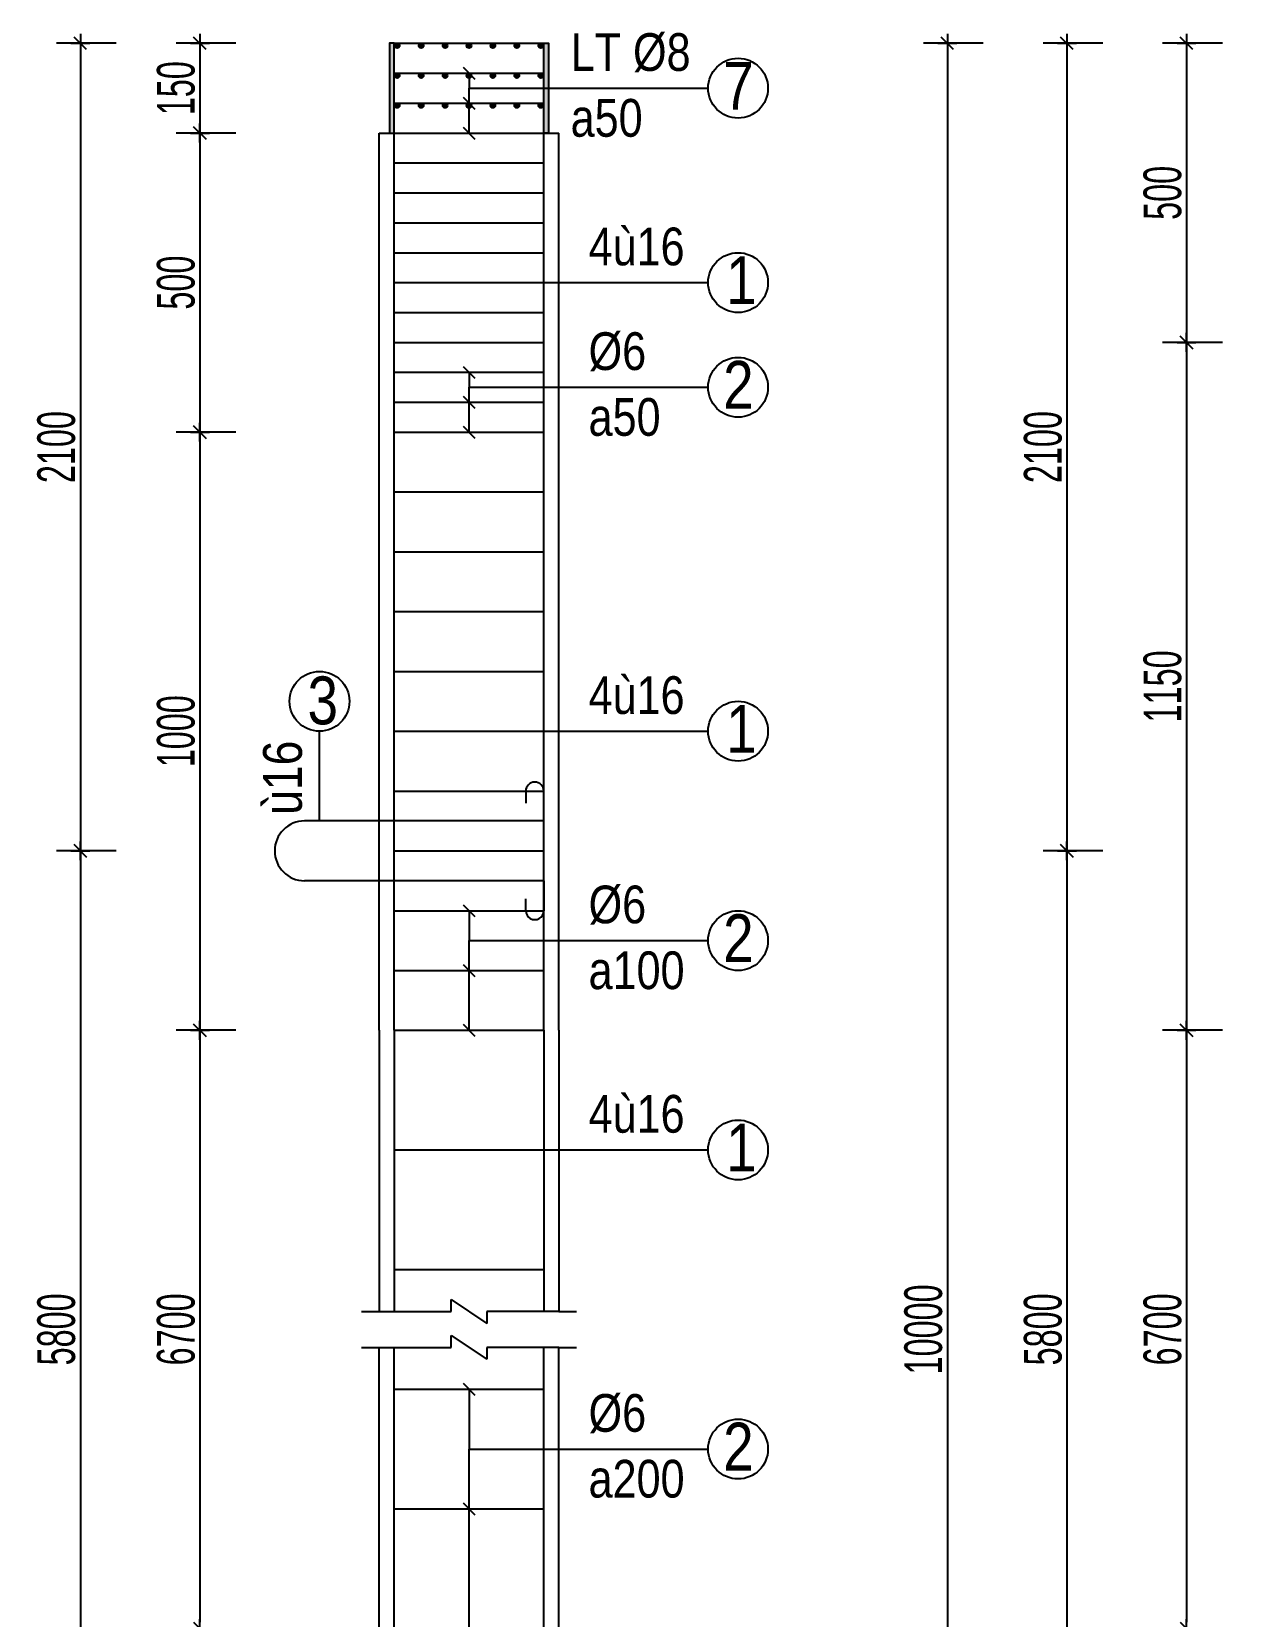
# Model space of a CAD drawing. Header units: millimetres. Extents: x 2451 to 189599, y 100744 to 200848.
# Drawn here: x 163812 to 165843, y 176764 to 179413 of the extents above; entities that cross this region are included whole.
import ezdxf
from ezdxf.enums import TextEntityAlignment as Align

# ---------------------------------------------------------------- set-up
doc = ezdxf.new("R2010")
doc.units = ezdxf.units.MM
for name, color, linetype in [('BORDER', 3, 'Continuous'), ('DIM', 1, 'Continuous'), ('NOTE', 1, 'Continuous'), ('STEEL', 4, 'Continuous'), ('TEXT', 7, 'Continuous')]:
    doc.layers.add(name, color=color, linetype=linetype)
doc.styles.add('ARIAL', font='', dxfattribs={"width": 0.75})
doc.styles.get('ARIAL').set_extended_font_data('RD Arial Narrow E')
doc.dimstyles.new('DIM11', dxfattribs={"dimtxt": 63, "dimasz": 10.5, "dimexe": 40, "dimexo": 40, "dimgap": 7.875, "dimtad": 1, "dimdec": 0, "dimzin": 0, "dimdsep": 46, "dimtxsty": 'ARIAL', "dimblk": 'GACHCHEO', "dimcen": 0.09, "dimclre": 1, "dimclrt": 2, "dimadec": 0, "dimazin": 0, "dimtfac": 1, "dimtdec": 4, "dimtmove": 0, "dimatfit": 0, "dimldrblk": 'GACHCHEO', "dimfxl": 1, "dimtolj": 1, "dimtzin": 0, "dimarcsym": 0})

# ---------------------------------------------------------------- blocks, each defined once
blk = doc.blocks.new('GACHCHEO')
at = {"layer": 'DIM'}
for p, q in [((1.5, 0), (-1.5, 0)), ((0, 1.5), (0, -1.5))]:
    blk.add_line(p, q, dxfattribs=at)
at = {"layer": 'DIM', "color": 3}
blk.add_line((-1, -1), (1, 1), dxfattribs=at)
blk = doc.blocks.new('*D447')
at = {"layer": 'DEFPOINTS', "color": 0, "transparency": 16777216}
for p in [(164193.5, 177743.3), (164093.5, 176743.3), (164193.5, 176743.3)]:
    blk.add_point(p, dxfattribs=at)
at = {"layer": 'DIM', "color": 1, "lineweight": -2, "transparency": 16777216}
for p, q in [((164153.5, 177743.3), (164053.5, 177743.3)), ((164153.5, 176743.3), (164053.5, 176743.3))]:
    blk.add_line(p, q, dxfattribs=at)
at = {"layer": 'DIM', "color": 0, "lineweight": -2, "transparency": 16777216}
blk.add_line((164093.5, 177732.8), (164093.5, 176753.8), dxfattribs=at)
at = {"layer": 'DIM', "color": 0, "lineweight": -2, "transparency": 16777216, "xscale": 10.5, "yscale": 10.5, "zscale": 10.5}
for p, rotation in [((164093.5, 177743.3), 90), ((164093.5, 176743.3), 270)]:
    blk.add_blockref('GACHCHEO', p, dxfattribs=dict(at, rotation=rotation))
at = {"layer": 'DIM', "color": 2, "transparency": 16777216, "insert": (164053.5, 177243.3), "char_height": 63, "attachment_point": 5, "rotation": 90, "style": 'ARIAL'}
blk.add_mtext('\\A1;6700', dxfattribs=at)
blk = doc.blocks.new('*D448')
at = {"layer": 'DEFPOINTS', "color": 0, "transparency": 16777216}
for p in [(164193.5, 178743.3), (164093.5, 177743.3), (164193.5, 177743.3)]:
    blk.add_point(p, dxfattribs=at)
at = {"layer": 'DIM', "color": 1, "lineweight": -2, "transparency": 16777216}
for p, q in [((164153.5, 178743.3), (164053.5, 178743.3)), ((164153.5, 177743.3), (164053.5, 177743.3))]:
    blk.add_line(p, q, dxfattribs=at)
at = {"layer": 'DIM', "color": 0, "lineweight": -2, "transparency": 16777216}
blk.add_line((164093.5, 178732.8), (164093.5, 177753.8), dxfattribs=at)
at = {"layer": 'DIM', "color": 0, "lineweight": -2, "transparency": 16777216, "xscale": 10.5, "yscale": 10.5, "zscale": 10.5}
for p, rotation in [((164093.5, 178743.3), 90), ((164093.5, 177743.3), 270)]:
    blk.add_blockref('GACHCHEO', p, dxfattribs=dict(at, rotation=rotation))
at = {"layer": 'DIM', "color": 2, "transparency": 16777216, "insert": (164053.5, 178243.3), "char_height": 63, "attachment_point": 5, "rotation": 90, "style": 'ARIAL'}
blk.add_mtext('\\A1;1000', dxfattribs=at)
blk = doc.blocks.new('*D449')
at = {"layer": 'DEFPOINTS', "color": 0, "transparency": 16777216}
for p in [(164193.5, 179243.3), (164093.5, 178743.3), (164193.5, 178743.3)]:
    blk.add_point(p, dxfattribs=at)
at = {"layer": 'DIM', "color": 1, "lineweight": -2, "transparency": 16777216}
for p, q in [((164153.5, 179243.3), (164053.5, 179243.3)), ((164153.5, 178743.3), (164053.5, 178743.3))]:
    blk.add_line(p, q, dxfattribs=at)
at = {"layer": 'DIM', "color": 0, "lineweight": -2, "transparency": 16777216}
blk.add_line((164093.5, 179232.8), (164093.5, 178753.8), dxfattribs=at)
at = {"layer": 'DIM', "color": 0, "lineweight": -2, "transparency": 16777216, "xscale": 10.5, "yscale": 10.5, "zscale": 10.5}
for p, rotation in [((164093.5, 179243.3), 90), ((164093.5, 178743.3), 270)]:
    blk.add_blockref('GACHCHEO', p, dxfattribs=dict(at, rotation=rotation))
at = {"layer": 'DIM', "color": 2, "transparency": 16777216, "insert": (164053.5, 178993.3), "char_height": 63, "attachment_point": 5, "rotation": 90, "style": 'ARIAL'}
blk.add_mtext('\\A1;500', dxfattribs=at)
blk = doc.blocks.new('*D493')
at = {"layer": 'DEFPOINTS', "color": 0, "transparency": 16777216}
for p in [(163993.5, 179393.3), (163893.5, 178043.3), (163993.5, 178043.3)]:
    blk.add_point(p, dxfattribs=at)
at = {"layer": 'DIM', "color": 1, "lineweight": -2, "transparency": 16777216}
for p, q in [((163953.5, 179393.3), (163853.5, 179393.3)), ((163953.5, 178043.3), (163853.5, 178043.3))]:
    blk.add_line(p, q, dxfattribs=at)
at = {"layer": 'DIM', "color": 0, "lineweight": -2, "transparency": 16777216}
blk.add_line((163893.5, 179382.8), (163893.5, 178053.8), dxfattribs=at)
at = {"layer": 'DIM', "color": 0, "lineweight": -2, "transparency": 16777216, "xscale": 10.5, "yscale": 10.5, "zscale": 10.5}
for p, rotation in [((163893.5, 179393.3), 90), ((163893.5, 178043.3), 270)]:
    blk.add_blockref('GACHCHEO', p, dxfattribs=dict(at, rotation=rotation))
at = {"layer": 'DIM', "color": 2, "transparency": 16777216, "insert": (163853.5, 178718.3), "char_height": 63, "attachment_point": 5, "rotation": 90, "style": 'ARIAL'}
blk.add_mtext('\\A1;2100', dxfattribs=at)
blk = doc.blocks.new('*D494')
at = {"layer": 'DEFPOINTS', "color": 0, "transparency": 16777216}
for p in [(163993.5, 178043.3), (163893.5, 176443.3), (163993.5, 176443.3)]:
    blk.add_point(p, dxfattribs=at)
at = {"layer": 'DIM', "color": 1, "lineweight": -2, "transparency": 16777216}
for p, q in [((163953.5, 178043.3), (163853.5, 178043.3)), ((163953.5, 176443.3), (163853.5, 176443.3))]:
    blk.add_line(p, q, dxfattribs=at)
at = {"layer": 'DIM', "color": 0, "lineweight": -2, "transparency": 16777216}
blk.add_line((163893.5, 178032.8), (163893.5, 176453.8), dxfattribs=at)
at = {"layer": 'DIM', "color": 0, "lineweight": -2, "transparency": 16777216, "xscale": 10.5, "yscale": 10.5, "zscale": 10.5}
for p, rotation in [((163893.5, 178043.3), 90), ((163893.5, 176443.3), 270)]:
    blk.add_blockref('GACHCHEO', p, dxfattribs=dict(at, rotation=rotation))
at = {"layer": 'DIM', "color": 2, "transparency": 16777216, "insert": (163853.5, 177243.3), "char_height": 63, "attachment_point": 5, "rotation": 90, "style": 'ARIAL'}
blk.add_mtext('\\A1;5800', dxfattribs=at)
blk = doc.blocks.new('*D496')
at = {"layer": 'DEFPOINTS', "color": 0, "transparency": 16777216}
for p in [(164193.5, 179393.3), (164093.5, 179243.3), (164193.5, 179243.3)]:
    blk.add_point(p, dxfattribs=at)
at = {"layer": 'DIM', "color": 1, "lineweight": -2, "transparency": 16777216}
for p, q in [((164153.5, 179393.3), (164053.5, 179393.3)), ((164153.5, 179243.3), (164053.5, 179243.3))]:
    blk.add_line(p, q, dxfattribs=at)
at = {"layer": 'DIM', "color": 0, "lineweight": -2, "transparency": 16777216}
blk.add_line((164093.5, 179382.8), (164093.5, 179253.8), dxfattribs=at)
at = {"layer": 'DIM', "color": 0, "lineweight": -2, "transparency": 16777216, "xscale": 10.5, "yscale": 10.5, "zscale": 10.5}
for p, rotation in [((164093.5, 179393.3), 90), ((164093.5, 179243.3), 270)]:
    blk.add_blockref('GACHCHEO', p, dxfattribs=dict(at, rotation=rotation))
at = {"layer": 'DIM', "color": 2, "transparency": 16777216, "insert": (164053.5, 179318.3), "char_height": 63, "attachment_point": 5, "rotation": 90, "style": 'ARIAL'}
blk.add_mtext('\\A1;150', dxfattribs=at)
blk = doc.blocks.new('*D444')
at = {"layer": 'DEFPOINTS', "color": 0, "transparency": 16777216}
for p in [(165843.5, 177743.3), (165743.5, 176743.3), (165843.5, 176743.3)]:
    blk.add_point(p, dxfattribs=at)
at = {"layer": 'DIM', "color": 1, "lineweight": -2, "transparency": 16777216}
for p, q in [((165803.5, 177743.3), (165703.5, 177743.3)), ((165803.5, 176743.3), (165703.5, 176743.3))]:
    blk.add_line(p, q, dxfattribs=at)
at = {"layer": 'DIM', "color": 0, "lineweight": -2, "transparency": 16777216}
blk.add_line((165743.5, 177732.8), (165743.5, 176753.8), dxfattribs=at)
at = {"layer": 'DIM', "color": 0, "lineweight": -2, "transparency": 16777216, "xscale": 10.5, "yscale": 10.5, "zscale": 10.5}
for p, rotation in [((165743.5, 177743.3), 90), ((165743.5, 176743.3), 270)]:
    blk.add_blockref('GACHCHEO', p, dxfattribs=dict(at, rotation=rotation))
at = {"layer": 'DIM', "color": 2, "transparency": 16777216, "insert": (165703.5, 177243.3), "char_height": 63, "attachment_point": 5, "rotation": 90, "style": 'ARIAL'}
blk.add_mtext('\\A1;6700', dxfattribs=at)
blk = doc.blocks.new('*D445')
at = {"layer": 'DEFPOINTS', "color": 0, "transparency": 16777216}
for p in [(165843.5, 178893.3), (165743.5, 177743.3), (165843.5, 177743.3)]:
    blk.add_point(p, dxfattribs=at)
at = {"layer": 'DIM', "color": 1, "lineweight": -2, "transparency": 16777216}
for p, q in [((165803.5, 178893.3), (165703.5, 178893.3)), ((165803.5, 177743.3), (165703.5, 177743.3))]:
    blk.add_line(p, q, dxfattribs=at)
at = {"layer": 'DIM', "color": 0, "lineweight": -2, "transparency": 16777216}
blk.add_line((165743.5, 178882.8), (165743.5, 177753.8), dxfattribs=at)
at = {"layer": 'DIM', "color": 0, "lineweight": -2, "transparency": 16777216, "xscale": 10.5, "yscale": 10.5, "zscale": 10.5}
for p, rotation in [((165743.5, 178893.3), 90), ((165743.5, 177743.3), 270)]:
    blk.add_blockref('GACHCHEO', p, dxfattribs=dict(at, rotation=rotation))
at = {"layer": 'DIM', "color": 2, "transparency": 16777216, "insert": (165703.5, 178318.3), "char_height": 63, "attachment_point": 5, "rotation": 90, "style": 'ARIAL'}
blk.add_mtext('\\A1;1150', dxfattribs=at)
blk = doc.blocks.new('*D446')
at = {"layer": 'DEFPOINTS', "color": 0, "transparency": 16777216}
for p in [(165843.5, 179393.3), (165743.5, 178893.3), (165843.5, 178893.3)]:
    blk.add_point(p, dxfattribs=at)
at = {"layer": 'DIM', "color": 1, "lineweight": -2, "transparency": 16777216}
for p, q in [((165803.5, 179393.3), (165703.5, 179393.3)), ((165803.5, 178893.3), (165703.5, 178893.3))]:
    blk.add_line(p, q, dxfattribs=at)
at = {"layer": 'DIM', "color": 0, "lineweight": -2, "transparency": 16777216}
blk.add_line((165743.5, 179382.8), (165743.5, 178903.8), dxfattribs=at)
at = {"layer": 'DIM', "color": 0, "lineweight": -2, "transparency": 16777216, "xscale": 10.5, "yscale": 10.5, "zscale": 10.5}
for p, rotation in [((165743.5, 179393.3), 90), ((165743.5, 178893.3), 270)]:
    blk.add_blockref('GACHCHEO', p, dxfattribs=dict(at, rotation=rotation))
at = {"layer": 'DIM', "color": 2, "transparency": 16777216, "insert": (165703.5, 179143.3), "char_height": 63, "attachment_point": 5, "rotation": 90, "style": 'ARIAL'}
blk.add_mtext('\\A1;500', dxfattribs=at)
blk = doc.blocks.new('*D465')
at = {"layer": 'DEFPOINTS', "color": 0, "transparency": 16777216}
for p in [(165643.5, 179393.3), (165543.5, 178043.3), (165643.5, 178043.3)]:
    blk.add_point(p, dxfattribs=at)
at = {"layer": 'DIM', "color": 1, "lineweight": -2, "transparency": 16777216}
for p, q in [((165603.5, 179393.3), (165503.5, 179393.3)), ((165603.5, 178043.3), (165503.5, 178043.3))]:
    blk.add_line(p, q, dxfattribs=at)
at = {"layer": 'DIM', "color": 0, "lineweight": -2, "transparency": 16777216}
blk.add_line((165543.5, 179382.8), (165543.5, 178053.8), dxfattribs=at)
at = {"layer": 'DIM', "color": 0, "lineweight": -2, "transparency": 16777216, "xscale": 10.5, "yscale": 10.5, "zscale": 10.5}
for p, rotation in [((165543.5, 179393.3), 90), ((165543.5, 178043.3), 270)]:
    blk.add_blockref('GACHCHEO', p, dxfattribs=dict(at, rotation=rotation))
at = {"layer": 'DIM', "color": 2, "transparency": 16777216, "insert": (165503.5, 178718.3), "char_height": 63, "attachment_point": 5, "rotation": 90, "style": 'ARIAL'}
blk.add_mtext('\\A1;2100', dxfattribs=at)
blk = doc.blocks.new('*D466')
at = {"layer": 'DEFPOINTS', "color": 0, "transparency": 16777216}
for p in [(165643.5, 178043.3), (165543.5, 176443.3), (165643.5, 176443.3)]:
    blk.add_point(p, dxfattribs=at)
at = {"layer": 'DIM', "color": 1, "lineweight": -2, "transparency": 16777216}
for p, q in [((165603.5, 178043.3), (165503.5, 178043.3)), ((165603.5, 176443.3), (165503.5, 176443.3))]:
    blk.add_line(p, q, dxfattribs=at)
at = {"layer": 'DIM', "color": 0, "lineweight": -2, "transparency": 16777216}
blk.add_line((165543.5, 178032.8), (165543.5, 176453.8), dxfattribs=at)
at = {"layer": 'DIM', "color": 0, "lineweight": -2, "transparency": 16777216, "xscale": 10.5, "yscale": 10.5, "zscale": 10.5}
for p, rotation in [((165543.5, 178043.3), 90), ((165543.5, 176443.3), 270)]:
    blk.add_blockref('GACHCHEO', p, dxfattribs=dict(at, rotation=rotation))
at = {"layer": 'DIM', "color": 2, "transparency": 16777216, "insert": (165503.5, 177243.3), "char_height": 63, "attachment_point": 5, "rotation": 90, "style": 'ARIAL'}
blk.add_mtext('\\A1;5800', dxfattribs=at)
blk = doc.blocks.new('*D467')
at = {"layer": 'DEFPOINTS', "color": 0, "transparency": 16777216}
for p in [(165443.5, 179393.3), (165343.5, 175093.3), (165443.5, 175093.3)]:
    blk.add_point(p, dxfattribs=at)
at = {"layer": 'DIM', "color": 1, "lineweight": -2, "transparency": 16777216}
for p, q in [((165403.5, 179393.3), (165303.5, 179393.3)), ((165403.5, 175093.3), (165303.5, 175093.3))]:
    blk.add_line(p, q, dxfattribs=at)
at = {"layer": 'DIM', "color": 0, "lineweight": -2, "transparency": 16777216}
blk.add_line((165343.5, 179382.8), (165343.5, 175103.8), dxfattribs=at)
at = {"layer": 'DIM', "color": 0, "lineweight": -2, "transparency": 16777216, "xscale": 10.5, "yscale": 10.5, "zscale": 10.5}
for p, rotation in [((165343.5, 179393.3), 90), ((165343.5, 175093.3), 270)]:
    blk.add_blockref('GACHCHEO', p, dxfattribs=dict(at, rotation=rotation))
at = {"layer": 'DIM', "color": 2, "transparency": 16777216, "insert": (165303.5, 177243.3), "char_height": 63, "attachment_point": 5, "rotation": 90, "style": 'ARIAL'}
blk.add_mtext('\\A1;10000', dxfattribs=at)

msp = doc.modelspace()

# ---------------------------------------------------------------- hatches: boundary and pattern name
at = {"layer": 'STEEL'}
for points in [[(164418.5, 179243.3), (164418.5, 179393.3), (164410.5, 179393.3), (164410.5, 179243.3), (164418.5, 179243.3)], [(164668.5, 179243.3), (164668.5, 179393.3), (164676.5, 179393.3), (164676.5, 179243.3), (164668.5, 179243.3)]]:
    msp.add_hatch(color=4, dxfattribs=at).paths.add_polyline_path(points)
h = msp.add_hatch(color=4, dxfattribs=at)
edge = h.paths.add_edge_path()
edge.add_arc((164423.5, 179389.3), 4, 0, 180)
edge.add_arc((164423.5, 179389.3), 4, 180, 360)
h = msp.add_hatch(color=4, dxfattribs=at)
edge = h.paths.add_edge_path()
edge.add_arc((164463.5, 179389.3), 4, 0, 180)
edge.add_arc((164463.5, 179389.3), 4, 180, 360)
h = msp.add_hatch(color=4, dxfattribs=at)
edge = h.paths.add_edge_path()
edge.add_arc((164503.5, 179389.3), 4, 0, 180)
edge.add_arc((164503.5, 179389.3), 4, 180, 360)
h = msp.add_hatch(color=4, dxfattribs=at)
edge = h.paths.add_edge_path()
edge.add_arc((164543.5, 179389.3), 4, 0, 180)
edge.add_arc((164543.5, 179389.3), 4, 180, 360)
h = msp.add_hatch(color=4, dxfattribs=at)
edge = h.paths.add_edge_path()
edge.add_arc((164583.5, 179389.3), 4, 0, 180)
edge.add_arc((164583.5, 179389.3), 4, 180, 360)
h = msp.add_hatch(color=4, dxfattribs=at)
edge = h.paths.add_edge_path()
edge.add_arc((164623.5, 179389.3), 4, 0, 180)
edge.add_arc((164623.5, 179389.3), 4, 180, 360)
h = msp.add_hatch(color=4, dxfattribs=at)
edge = h.paths.add_edge_path()
edge.add_arc((164663.5, 179389.3), 4, 0, 180)
edge.add_arc((164663.5, 179389.3), 4, 180, 360)
h = msp.add_hatch(color=4, dxfattribs=at)
edge = h.paths.add_edge_path()
edge.add_arc((164423.5, 179339.3), 4, 0, 180)
edge.add_arc((164423.5, 179339.3), 4, 180, 360)
h = msp.add_hatch(color=4, dxfattribs=at)
edge = h.paths.add_edge_path()
edge.add_arc((164463.5, 179339.3), 4, 0, 180)
edge.add_arc((164463.5, 179339.3), 4, 180, 360)
h = msp.add_hatch(color=4, dxfattribs=at)
edge = h.paths.add_edge_path()
edge.add_arc((164503.5, 179339.3), 4, 0, 180)
edge.add_arc((164503.5, 179339.3), 4, 180, 360)
h = msp.add_hatch(color=4, dxfattribs=at)
edge = h.paths.add_edge_path()
edge.add_arc((164543.5, 179339.3), 4, 0, 180)
edge.add_arc((164543.5, 179339.3), 4, 180, 360)
h = msp.add_hatch(color=4, dxfattribs=at)
edge = h.paths.add_edge_path()
edge.add_arc((164583.5, 179339.3), 4, 0, 180)
edge.add_arc((164583.5, 179339.3), 4, 180, 360)
h = msp.add_hatch(color=4, dxfattribs=at)
edge = h.paths.add_edge_path()
edge.add_arc((164623.5, 179339.3), 4, 0, 180)
edge.add_arc((164623.5, 179339.3), 4, 180, 360)
h = msp.add_hatch(color=4, dxfattribs=at)
edge = h.paths.add_edge_path()
edge.add_arc((164663.5, 179339.3), 4, 0, 180)
edge.add_arc((164663.5, 179339.3), 4, 180, 360)
h = msp.add_hatch(color=4, dxfattribs=at)
edge = h.paths.add_edge_path()
edge.add_arc((164423.5, 179289.3), 4, 0, 180)
edge.add_arc((164423.5, 179289.3), 4, 180, 360)
h = msp.add_hatch(color=4, dxfattribs=at)
edge = h.paths.add_edge_path()
edge.add_arc((164463.5, 179289.3), 4, 0, 180)
edge.add_arc((164463.5, 179289.3), 4, 180, 360)
h = msp.add_hatch(color=4, dxfattribs=at)
edge = h.paths.add_edge_path()
edge.add_arc((164503.5, 179289.3), 4, 0, 180)
edge.add_arc((164503.5, 179289.3), 4, 180, 360)
h = msp.add_hatch(color=4, dxfattribs=at)
edge = h.paths.add_edge_path()
edge.add_arc((164543.5, 179289.3), 4, 0, 180)
edge.add_arc((164543.5, 179289.3), 4, 180, 360)
h = msp.add_hatch(color=4, dxfattribs=at)
edge = h.paths.add_edge_path()
edge.add_arc((164583.5, 179289.3), 4, 0, 180)
edge.add_arc((164583.5, 179289.3), 4, 180, 360)
h = msp.add_hatch(color=4, dxfattribs=at)
edge = h.paths.add_edge_path()
edge.add_arc((164623.5, 179289.3), 4, 0, 180)
edge.add_arc((164623.5, 179289.3), 4, 180, 360)
h = msp.add_hatch(color=4, dxfattribs=at)
edge = h.paths.add_edge_path()
edge.add_arc((164663.5, 179289.3), 4, 0, 180)
edge.add_arc((164663.5, 179289.3), 4, 180, 360)

# ---------------------------------------------------------------- linework, layer by layer
at = {"layer": 'BORDER', "color": 3}
for p, q in [((164393.5, 178743.3), (164393.5, 179243.3)), ((164393.5, 179243.3), (164418.5, 179243.3)), ((164668.5, 179243.3), (164693.5, 179243.3)), ((164693.5, 178743.3), (164693.5, 179243.3)), ((164393.5, 177743.3), (164393.5, 178743.3)), ((164693.5, 177743.3), (164693.5, 178743.3)), ((164393.5, 177743.3), (164393.5, 177273.3)), ((164693.5, 177743.3), (164693.5, 177273.3)), ((164393.5, 176743.3), (164393.5, 177213.3)), ((164693.5, 176743.3), (164693.5, 177213.3))]:
    msp.add_line(p, q, dxfattribs=at)
at = {"layer": 'BORDER', "color": 1}
for p, q in [((164513.5, 177273.3), (164513.5, 177293.3)), ((164513.5, 177293.3), (164573.5, 177253.3)), ((164363.5, 177273.3), (164393.5, 177273.3)), ((164393.5, 177273.3), (164513.5, 177273.3)), ((164693.5, 177273.3), (164573.5, 177273.3)), ((164573.5, 177273.3), (164573.5, 177253.3)), ((164693.5, 177273.3), (164663.5, 177273.3)), ((164693.5, 177273.3), (164723.5, 177273.3)), ((164513.5, 177213.3), (164513.5, 177233.3)), ((164513.5, 177233.3), (164573.5, 177193.3)), ((164363.5, 177213.3), (164393.5, 177213.3)), ((164393.5, 177213.3), (164513.5, 177213.3)), ((164693.5, 177213.3), (164573.5, 177213.3)), ((164573.5, 177213.3), (164573.5, 177193.3)), ((164693.5, 177213.3), (164663.5, 177213.3)), ((164693.5, 177213.3), (164723.5, 177213.3))]:
    msp.add_line(p, q, dxfattribs=at)
at = {"layer": 'NOTE', "color": 1}
for p, q in [((164533.5, 179353.3), (164553.5, 179333.3)), ((164543.5, 179343.3), (164543.5, 179318.3)), ((164543.5, 179243.3), (164543.5, 179318.3)), ((164543.5, 179318.3), (164943.5, 179318.3)), ((164533.5, 179303.3), (164553.5, 179283.3)), ((164533.5, 179253.3), (164553.5, 179233.3)), ((164668.5, 178993.3), (164943.5, 178993.3)), ((164533.5, 178853.3), (164553.5, 178833.3)), ((164543.5, 178843.3), (164543.5, 178818.3)), ((164543.5, 178743.3), (164543.5, 178818.3)), ((164543.5, 178818.3), (164943.5, 178818.3)), ((164533.5, 178803.3), (164553.5, 178783.3)), ((164533.5, 178753.3), (164553.5, 178733.3)), ((164293.5, 178093.3), (164293.5, 178243.3)), ((164668.5, 178243.3), (164943.5, 178243.3)), ((164533.5, 177953.3), (164553.5, 177933.3)), ((164543.5, 177943.3), (164543.5, 177893.3)), ((164543.5, 177743.3), (164543.5, 177893.3)), ((164543.5, 177893.3), (164943.5, 177893.3)), ((164533.5, 177853.3), (164553.5, 177833.3)), ((164533.5, 177753.3), (164553.5, 177733.3)), ((164668.5, 177543.3), (164943.5, 177543.3)), ((164533.5, 177153.3), (164553.5, 177133.3)), ((164543.5, 177143.3), (164543.5, 177043.3)), ((164543.5, 176743.3), (164543.5, 177043.3)), ((164543.5, 177043.3), (164943.5, 177043.3)), ((164533.5, 176953.3), (164553.5, 176933.3))]:
    msp.add_line(p, q, dxfattribs=at)
for centre in [(164993.5, 179318.3), (164993.5, 178993.3), (164993.5, 178818.3), (164293.5, 178293.3), (164993.5, 178243.3), (164993.5, 177893.3), (164993.5, 177543.3), (164993.5, 177043.3)]:
    msp.add_circle(centre, 50, dxfattribs=at)
at = {"layer": 'STEEL', "color": 4}
for p, q in [((164418.5, 179243.3), (164418.5, 179393.3)), ((164418.5, 179393.3), (164668.5, 179393.3)), ((164418.5, 179393.3), (164668.5, 179393.3)), ((164668.5, 179243.3), (164668.5, 179393.3)), ((164418.5, 179343.3), (164668.5, 179343.3)), ((164418.5, 179293.3), (164668.5, 179293.3)), ((164393.5, 179243.3), (164693.5, 179243.3)), ((164418.5, 178743.3), (164418.5, 179243.3)), ((164668.5, 178743.3), (164668.5, 179243.3)), ((164418.5, 179193.3), (164668.5, 179193.3)), ((164418.5, 179143.3), (164668.5, 179143.3)), ((164418.5, 179093.3), (164668.5, 179093.3)), ((164418.5, 179043.3), (164668.5, 179043.3)), ((164418.5, 178993.3), (164668.5, 178993.3)), ((164418.5, 178943.3), (164668.5, 178943.3)), ((164418.5, 178893.3), (164668.5, 178893.3)), ((164418.5, 178843.3), (164668.5, 178843.3)), ((164418.5, 178793.3), (164668.5, 178793.3)), ((164418.5, 177743.3), (164418.5, 178743.3)), ((164418.5, 178743.3), (164668.5, 178743.3)), ((164668.5, 177743.3), (164668.5, 178743.3)), ((164418.5, 178643.3), (164668.5, 178643.3)), ((164418.5, 178543.3), (164668.5, 178543.3)), ((164418.5, 178443.3), (164668.5, 178443.3)), ((164418.5, 178343.3), (164668.5, 178343.3)), ((164418.5, 178243.3), (164668.5, 178243.3)), ((164418.5, 178143.3), (164668.5, 178143.3)), ((164638.5, 178143.3), (164638.5, 178123.3)), ((164668.5, 178093.3), (164668.5, 178143.3)), ((164668.5, 178093.3), (164268.5, 178093.3)), ((164418.5, 178043.3), (164668.5, 178043.3)), ((164668.5, 177993.3), (164268.5, 177993.3)), ((164668.5, 177993.3), (164668.5, 177943.3)), ((164418.5, 177943.3), (164668.5, 177943.3)), ((164638.5, 177943.3), (164638.5, 177963.3)), ((164418.5, 177843.3), (164668.5, 177843.3)), ((164418.5, 177743.3), (164418.5, 177273.3)), ((164418.5, 177743.3), (164668.5, 177743.3)), ((164418.5, 177743.3), (164668.5, 177743.3)), ((164668.5, 177743.3), (164668.5, 177273.3)), ((164418.5, 177543.3), (164668.5, 177543.3)), ((164418.5, 177343.3), (164668.5, 177343.3)), ((164418.5, 176743.3), (164418.5, 177213.3)), ((164668.5, 176743.3), (164668.5, 177213.3)), ((164418.5, 177143.3), (164668.5, 177143.3)), ((164418.5, 176943.3), (164668.5, 176943.3))]:
    msp.add_line(p, q, dxfattribs=at)
for points in [[(164418.5, 179243.3), (164418.5, 179393.3), (164410.5, 179393.3), (164410.5, 179243.3), (164418.5, 179243.3)], [(164668.5, 179243.3), (164668.5, 179393.3), (164676.5, 179393.3), (164676.5, 179243.3), (164668.5, 179243.3)]]:
    msp.add_lwpolyline(points, dxfattribs=at)
for centre in [(164423.5, 179389.3), (164463.5, 179389.3), (164503.5, 179389.3), (164543.5, 179389.3), (164583.5, 179389.3), (164623.5, 179389.3), (164663.5, 179389.3), (164423.5, 179339.3), (164463.5, 179339.3), (164503.5, 179339.3), (164543.5, 179339.3), (164583.5, 179339.3), (164623.5, 179339.3), (164663.5, 179339.3), (164423.5, 179289.3), (164463.5, 179289.3), (164503.5, 179289.3), (164543.5, 179289.3), (164583.5, 179289.3), (164623.5, 179289.3), (164663.5, 179289.3)]:
    msp.add_circle(centre, 4, dxfattribs=at)
for centre, radius, start, end in [((164653.5, 178143.3), 15, 0, 179.9087), ((164268.5, 178043.3), 50, 89.9544, 269.8631), ((164653.5, 177943.3), 15, 179.9087, 0)]:
    msp.add_arc(centre, radius, start, end, dxfattribs=at)

# ---------------------------------------------------------------- texts
at = {"layer": 'TEXT', "color": 2, "style": 'ARIAL'}
for s, height, p in [('LT %%c8', 63, (164713.5, 179328.3)), ('7', 80, (164968.5, 179258.3)), ('a50', 63, (164713.5, 179218.3)), ('4ù16', 63, (164743.5, 179003.3)), ('1', 80, (164973.5, 178933.3)), ('%%c6', 63, (164743.5, 178828.3)), ('2', 80, (164968.5, 178758.3)), ('a50', 63, (164743.5, 178718.3)), ('3', 80, (164273.5, 178230.8)), ('4ù16', 63, (164743.5, 178253.3)), ('1', 80, (164973.5, 178183.3)), ('%%c6', 63, (164743.5, 177903.3)), ('2', 80, (164968.5, 177833.3)), ('a100', 63, (164743.5, 177793.3)), ('4ù16', 63, (164743.5, 177553.3)), ('1', 80, (164973.5, 177483.3)), ('%%c6', 63, (164743.5, 177053.3)), ('2', 80, (164968.5, 176983.3)), ('a200', 63, (164743.5, 176943.3))]:
    msp.add_text(s, height=height, dxfattribs=at).set_placement(p, align=Align.BOTTOM_LEFT)
msp.add_text('ù16', height=65, rotation=89.9544, dxfattribs=at).set_placement((164283.5, 178103.3), align=Align.BOTTOM_LEFT)

# ---------------------------------------------------------------- dimensions: what is measured, and where the dimension line sits
at = {"layer": 'DIM', "color": 1}
for p1, p2, text, picture, middle in [((163993.5, 179393.3), (163993.5, 178043.3), '2100', '*D493', (163853.5, 178718.3)), ((165443.5, 179393.3), (165443.5, 175093.3), '10000', '*D467', (165303.5, 177243.3)), ((165643.5, 179393.3), (165643.5, 178043.3), '2100', '*D465', (165503.5, 178718.3)), ((165843.5, 179393.3), (165843.5, 178893.3), '500', '*D446', (165703.5, 179143.3)), ((164193.5, 179243.3), (164193.5, 178743.3), '500', '*D449', (164053.5, 178993.3)), ((165843.5, 178893.3), (165843.5, 177743.3), '1150', '*D445', (165703.5, 178318.3)), ((164193.5, 178743.3), (164193.5, 177743.3), '1000', '*D448', (164053.5, 178243.3)), ((163993.5, 178043.3), (163993.5, 176443.3), '5800', '*D494', (163853.5, 177243.3)), ((165643.5, 178043.3), (165643.5, 176443.3), '5800', '*D466', (165503.5, 177243.3)), ((164193.5, 177743.3), (164193.5, 176743.3), '6700', '*D447', (164053.5, 177243.3)), ((165843.5, 177743.3), (165843.5, 176743.3), '6700', '*D444', (165703.5, 177243.3))]:
    dim = msp.add_aligned_dim(p1=p1, p2=p2, distance=-100, text=text, dimstyle='DIM11', dxfattribs=at)
    dim.commit()
    dim.dimension.update_dxf_attribs({"geometry": picture, "text_midpoint": middle})
dim = msp.add_aligned_dim(p1=(164193.5, 179393.3), p2=(164193.5, 179243.3), distance=-100, dimstyle='DIM11', dxfattribs=at)
dim.commit()
dim.dimension.update_dxf_attribs({"geometry": '*D496', "text_midpoint": (164053.5, 179318.3)})

doc.saveas('drawing.dxf')
